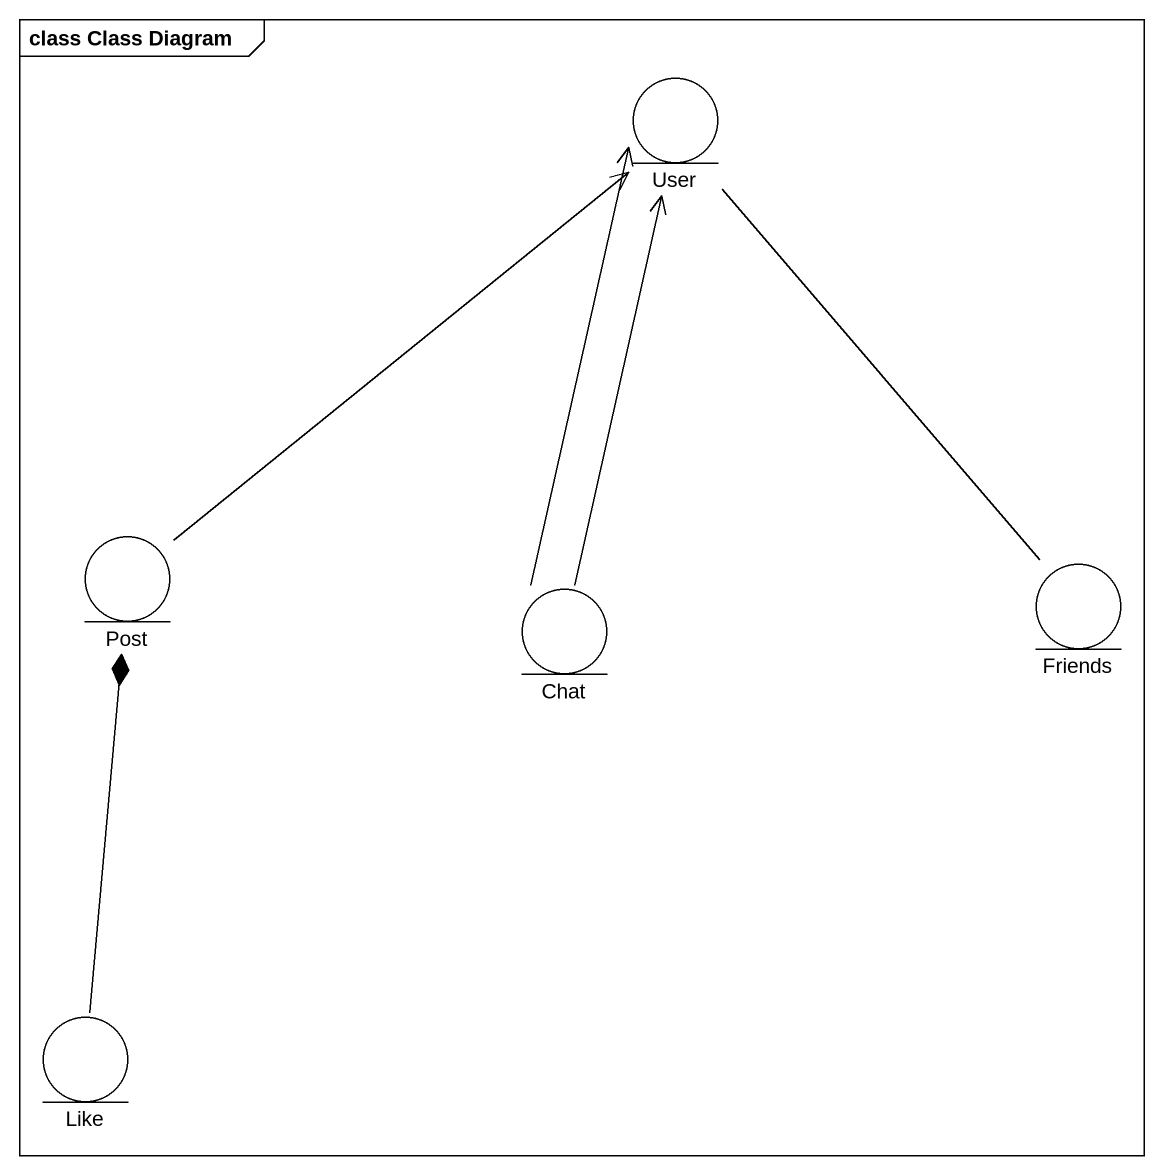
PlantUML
@startuml
mainframe class Class Diagram
entity User
entity Post
entity Chat
entity Friends
entity Like
Post -up-> User
Chat -up-> User
Chat -up-> User
Friends -up- User
Like -up-* Post
@enduml
